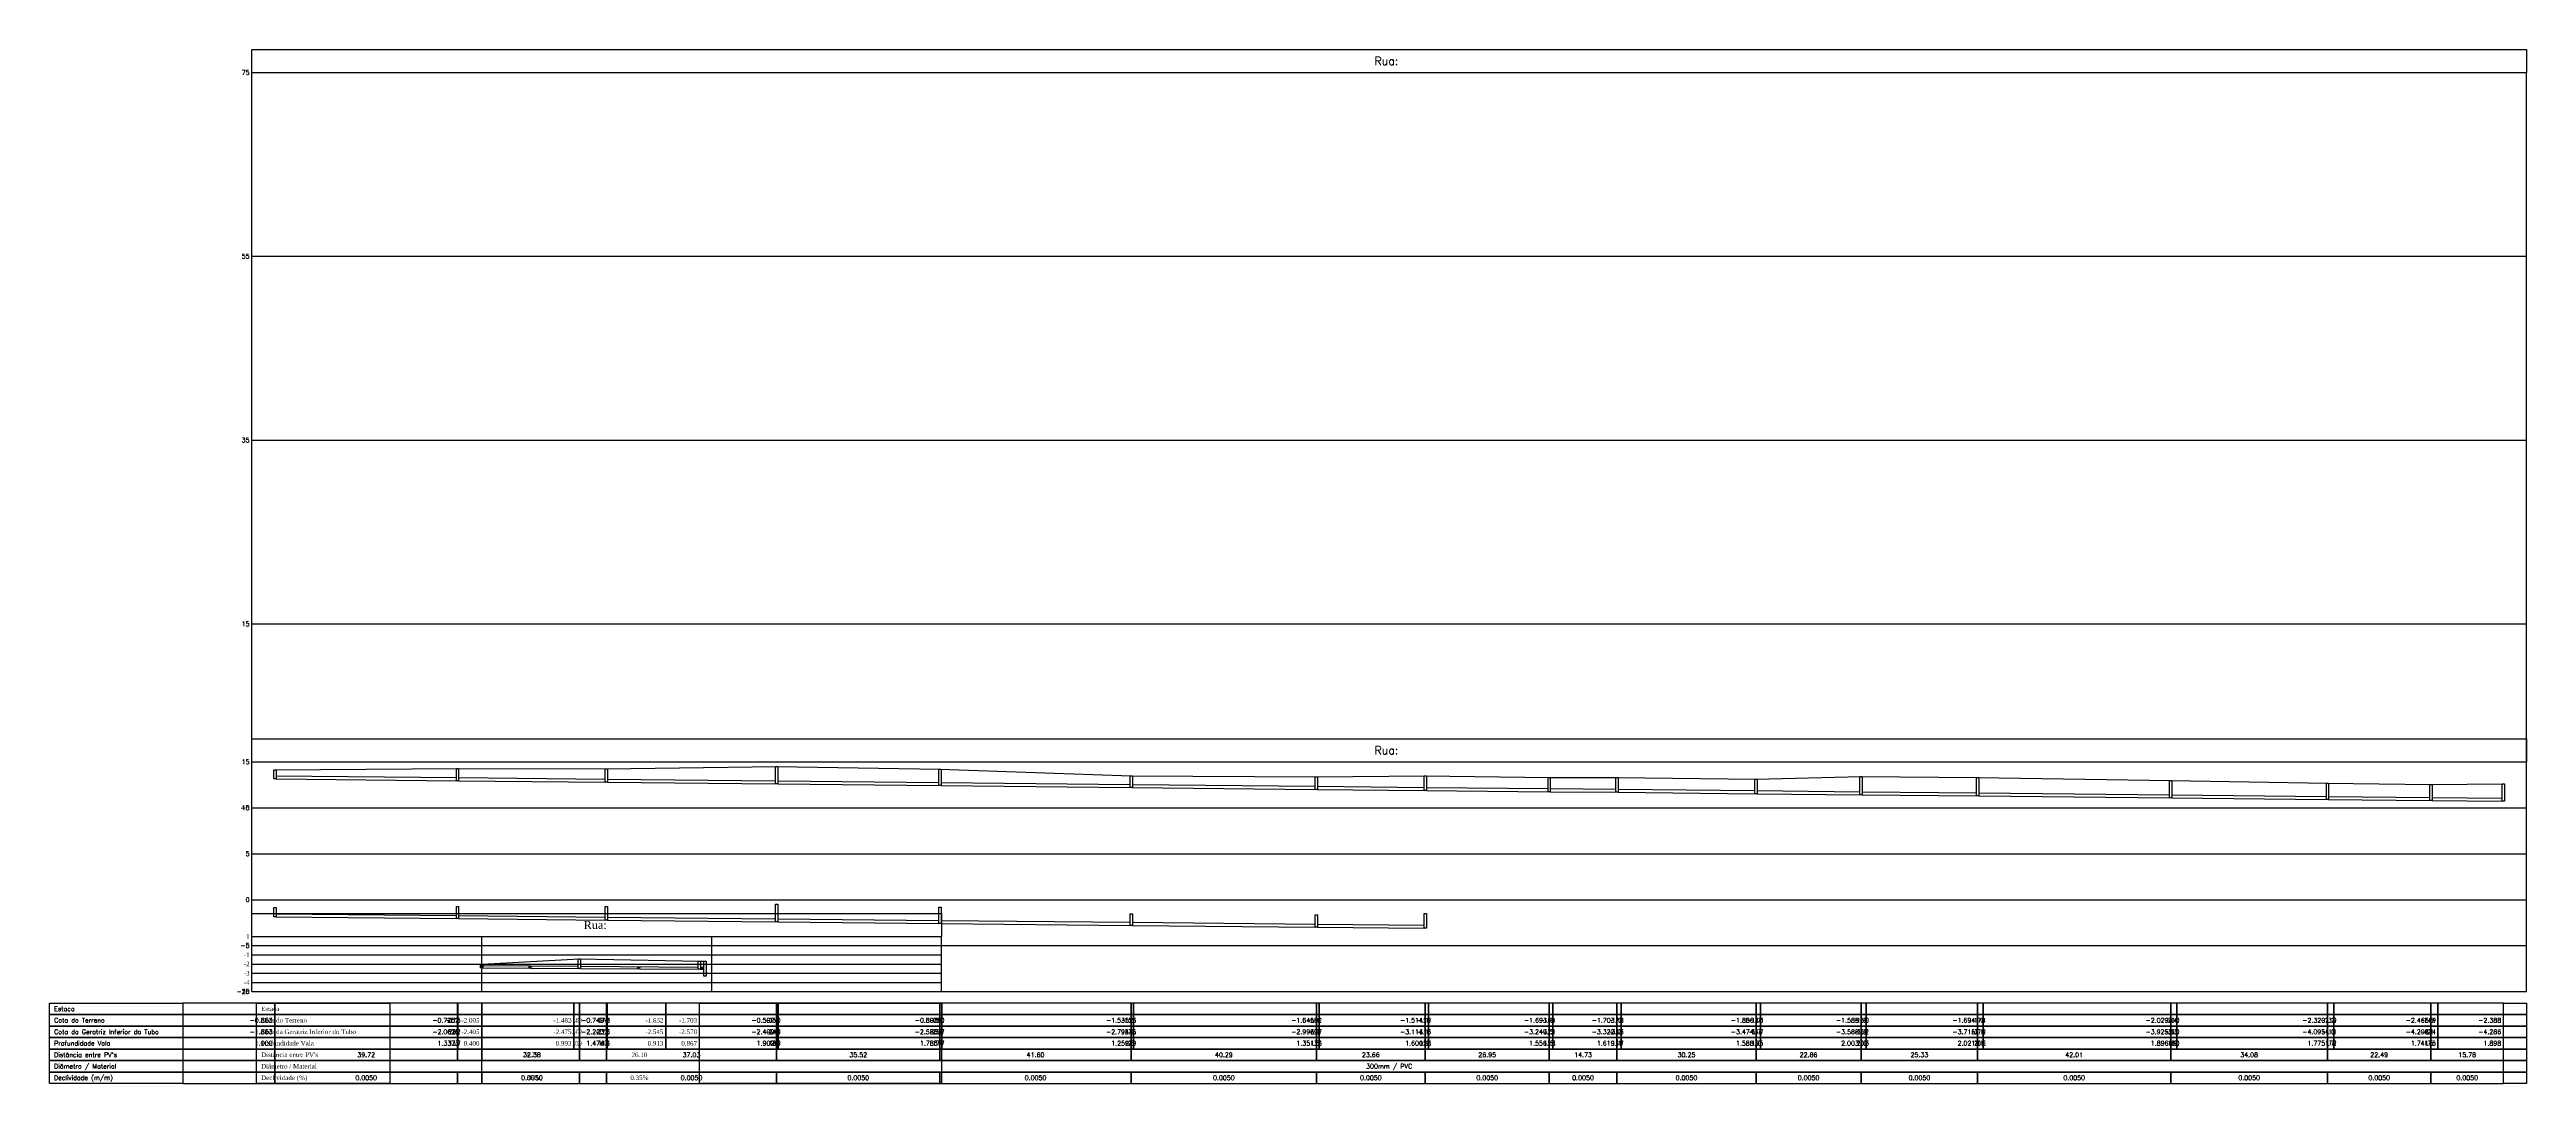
# Model space of a CAD drawing. Extents: x -44 to 717176, y -20 to 14707758.
# Drawn here: x -44 to 495, y -20 to 205 of the extents above; entities that cross this region are included whole.
import ezdxf
from ezdxf.enums import TextEntityAlignment as Align

# ---------------------------------------------------------------- set-up
doc = ezdxf.new("R2010")
doc.units = 0
for name, color, linetype in [('PS_IND_FLUXO', 3, 'Continuous'), ('PS_PERFIL_CAIXAS', 7, 'Continuous'), ('PS_PERFIL_COTA_LIN', 7, 'Continuous'), ('PS_PERFIL_COTA_TXT', 5, 'Continuous'), ('PS_PERFIL_GRADE', 8, 'Continuous'), ('PS_PERFIL_TERRENO', 3, 'Continuous'), ('PS_PERFIL_TITULOS', 5, 'Continuous'), ('PS_PERFIL_TUBO', 7, 'Continuous')]:
    doc.layers.add(name, color=color, linetype=linetype)
doc.styles.add('ROMANS', font='ROMANS.shx', dxfattribs={"height": 2})
doc.styles.get("Standard").update_dxf_attribs({"font": 'times.ttf'})

# ---------------------------------------------------------------- blocks, each defined once
blk = doc.blocks.new('*U3')
at = {"layer": 'PS_PERFIL_GRADE', "linetype": 'Continuous'}
for p, q in [((0, 0), (0, 200)), ((0, 200), (494.67, 200)), ((494.67, 0), (494.67, 200)), ((0, 160), (494.67, 160)), ((0, 120), (494.67, 120)), ((0, 80), (494.67, 80)), ((0, 40), (494.67, 40)), ((0, 0), (494.67, 0))]:
    blk.add_line(p, q, dxfattribs=at)
blk.add_lwpolyline([(0, 200), (0, 205), (494.67, 205), (494.67, 200)], dxfattribs=at)
at = {"layer": 'PS_PERFIL_GRADE', "style": 'ROMANS'}
for s, p in [('75', (-0.5, 200)), ('55', (-0.5, 160)), ('35', (-0.5, 120)), ('15', (-0.5, 80)), ('-5', (-0.5, 40)), ('-25', (-0.5, 0))]:
    blk.add_text(s, height=1, dxfattribs=at).set_placement(p, align=Align.MIDDLE_RIGHT)
blk = doc.blocks.new('*U1876')
at = {"layer": 'PS_PERFIL_GRADE', "linetype": 'Continuous'}
for p, q in [((0, 0), (0, 12)), ((0, 12), (150, 12)), ((50, 0), (50, 12)), ((100, 0), (100, 12)), ((150, 0), (150, 12)), ((0, 10), (150, 10)), ((0, 8), (150, 8)), ((0, 6), (150, 6)), ((0, 4), (150, 4)), ((0, 2), (150, 2)), ((0, 0), (150, 0))]:
    blk.add_line(p, q, dxfattribs=at)
blk.add_lwpolyline([(0, 12), (0, 17), (150, 17), (150, 12)], dxfattribs=at)
at = {"layer": 'PS_PERFIL_GRADE'}
for s, p in [('1', (-0.5, 12)), ('-1', (-0.5, 8)), ('-2', (-0.5, 6)), ('0', (-0.5, 10)), ('-3', (-0.5, 4)), ('-4', (-0.5, 2)), ('-5', (-0.5, 0))]:
    blk.add_text(s, height=1, dxfattribs=at).set_placement(p, align=Align.MIDDLE_RIGHT)

msp = doc.modelspace()

# ---------------------------------------------------------------- linework, layer by layer
at = {"layer": 'PS_IND_FLUXO'}
for points in [[(60.11, 5.32, 0.5, 0, 0), (61.11, 5.31, 0, 0, 0)], [(83.78, 5.15, 0.5, 0, 0), (84.78, 5.15, 0, 0, 0)], [(97.43, 5.06, 0.5, 0, 0), (98.43, 5.05, 0, 0, 0)]]:
    msp.add_lwpolyline(points, format="xyseb", dxfattribs=at)
at = {"layer": 'PS_PERFIL_CAIXAS', "linetype": 'Continuous'}
for points in [[(44.47, 48.55), (44.97, 48.55), (44.97, 45.88), (44.47, 45.88)], [(76.85, 48.5), (77.35, 48.5), (77.35, 45.55), (76.85, 45.55)], [(113.88, 48.99), (114.38, 48.99), (114.38, 45.18), (113.88, 45.18)], [(4.75, 48.27), (5.25, 48.27), (5.25, 46.27), (4.75, 46.27)], [(149.39, 48.39), (149.89, 48.39), (149.89, 44.83), (149.39, 44.83)], [(190.99, 46.93), (191.49, 46.93), (191.49, 44.41), (190.99, 44.41)], [(231.27, 46.71), (231.77, 46.71), (231.77, 44.01), (231.27, 44.01)], [(254.93, 46.97), (255.43, 46.97), (255.43, 43.77), (254.93, 43.77)], [(281.88, 46.61), (282.38, 46.61), (282.38, 43.5), (281.88, 43.5)], [(296.61, 46.59), (297.11, 46.59), (297.11, 43.36), (296.61, 43.36)], [(326.87, 46.23), (327.37, 46.23), (327.37, 43.05), (326.87, 43.05)], [(349.73, 46.83), (350.23, 46.83), (350.23, 42.82), (349.73, 42.82)], [(375.06, 46.61), (375.56, 46.61), (375.56, 42.57), (375.06, 42.57)], [(417.07, 45.94), (417.57, 45.94), (417.57, 42.15), (417.07, 42.15)], [(451.15, 45.36), (451.65, 45.36), (451.65, 41.81), (451.15, 41.81)], [(473.64, 45.07), (474.14, 45.07), (474.14, 41.59), (473.64, 41.59)], [(489.42, 45.22), (489.92, 45.22), (489.92, 41.43), (489.42, 41.43)], [(4.75, 18.27), (5.25, 18.27), (5.25, 16.27), (4.75, 16.27)], [(44.47, 18.55), (44.97, 18.55), (44.97, 15.88), (44.47, 15.88)], [(76.85, 18.5), (77.35, 18.5), (77.35, 15.55), (76.85, 15.55)], [(113.88, 18.99), (114.38, 18.99), (114.38, 15.18), (113.88, 15.18)], [(149.39, 18.39), (149.89, 18.39), (149.89, 14.83), (149.39, 14.83)], [(190.99, 16.93), (191.49, 16.93), (191.49, 14.41), (190.99, 14.41)], [(231.27, 16.71), (231.77, 16.71), (231.77, 14.01), (231.27, 14.01)], [(254.93, 16.97), (255.43, 16.97), (255.43, 13.77), (254.93, 13.77)], [(49.75, 5.99), (50.25, 5.99), (50.25, 5.19), (49.75, 5.19)], [(70.98, 7.1), (71.48, 7.1), (71.48, 5.04), (70.98, 5.04)], [(97.08, 6.59), (97.58, 6.59), (97.58, 4.86), (97.08, 4.86)], [(98.28, 6.59), (98.78, 6.59), (98.78, 3.36), (98.28, 3.36)]]:
    msp.add_lwpolyline(points, close=True, dxfattribs=at)
at = {"layer": 'PS_PERFIL_COTA_LIN', "linetype": 'Continuous'}
for points in [[(-15, -2.5), (-15, -5), (-44, -5), (-44, -2.5)], [(-15, -5), (-15, -7.5), (-44, -7.5), (-44, -5)], [(-15, -2.5), (-15, -5), (5, -5), (5, -2.5)], [(-15, -5), (-15, -7.5), (5, -7.5), (5, -5)], [(30, -2.5), (30, -5), (1, -5), (1, -2.5)], [(30, -5), (30, -7.5), (1, -7.5), (1, -5)], [(5, -2.5), (5, -5), (44.72, -5), (44.72, -2.5)], [(5, -5), (5, -7.5), (44.72, -7.5), (44.72, -5)], [(30, -2.5), (30, -5), (50, -5), (50, -2.5)], [(30, -5), (30, -7.5), (50, -7.5), (50, -5)], [(44.72, -2.5), (44.72, -5), (44.82, -5), (44.82, -2.5)], [(44.72, -5), (44.72, -7.5), (44.82, -7.5), (44.82, -5)], [(44.82, -2.5), (44.82, -5), (77.1, -5), (77.1, -2.5)], [(44.82, -5), (44.82, -7.5), (77.1, -7.5), (77.1, -5)], [(50, -2.5), (50, -5), (70, -5), (70, -2.5)], [(50, -5), (50, -7.5), (70, -7.5), (70, -5)], [(70, -2.5), (70, -5), (71.23, -5), (71.23, -2.5)], [(70, -5), (70, -7.5), (71.23, -7.5), (71.23, -5)], [(71.23, -2.5), (71.23, -5), (90, -5), (90, -2.5)], [(71.23, -5), (71.23, -7.5), (90, -7.5), (90, -5)], [(77.1, -2.5), (77.1, -5), (77.3, -5), (77.3, -2.5)], [(77.1, -5), (77.1, -7.5), (77.3, -7.5), (77.3, -5)], [(77.3, -2.5), (77.3, -5), (114.13, -5), (114.13, -2.5)], [(77.3, -5), (77.3, -7.5), (114.13, -7.5), (114.13, -5)], [(90, -2.5), (90, -5), (97.33, -5), (97.33, -2.5)], [(90, -5), (90, -7.5), (97.33, -7.5), (97.33, -5)], [(150, -2.5), (150, -5), (97.33, -5), (97.33, -2.5)], [(150, -5), (150, -7.5), (97.33, -7.5), (97.33, -5)], [(114.13, -2.5), (114.13, -5), (114.43, -5), (114.43, -2.5)], [(114.13, -5), (114.13, -7.5), (114.43, -7.5), (114.43, -5)], [(114.43, -2.5), (114.43, -5), (149.64, -5), (149.64, -2.5)], [(114.43, -5), (114.43, -7.5), (149.64, -7.5), (149.64, -5)], [(149.64, -2.5), (149.64, -5), (150.04, -5), (150.04, -2.5)], [(149.64, -5), (149.64, -7.5), (150.04, -7.5), (150.04, -5)], [(150.04, -2.5), (150.04, -5), (191.24, -5), (191.24, -2.5)], [(150.04, -5), (150.04, -7.5), (191.24, -7.5), (191.24, -5)], [(191.24, -2.5), (191.24, -5), (191.74, -5), (191.74, -2.5)], [(191.24, -5), (191.24, -7.5), (191.74, -7.5), (191.74, -5)], [(191.74, -2.5), (191.74, -5), (231.52, -5), (231.52, -2.5)], [(191.74, -5), (191.74, -7.5), (231.52, -7.5), (231.52, -5)], [(231.52, -2.5), (231.52, -5), (232.12, -5), (232.12, -2.5)], [(231.52, -5), (231.52, -7.5), (232.12, -7.5), (232.12, -5)], [(232.12, -2.5), (232.12, -5), (255.18, -5), (255.18, -2.5)], [(232.12, -5), (232.12, -7.5), (255.18, -7.5), (255.18, -5)], [(255.18, -2.5), (255.18, -5), (255.88, -5), (255.88, -2.5)], [(255.18, -5), (255.18, -7.5), (255.88, -7.5), (255.88, -5)], [(255.88, -2.5), (255.88, -5), (282.13, -5), (282.13, -2.5)], [(255.88, -5), (255.88, -7.5), (282.13, -7.5), (282.13, -5)], [(282.13, -2.5), (282.13, -5), (282.93, -5), (282.93, -2.5)], [(282.13, -5), (282.13, -7.5), (282.93, -7.5), (282.93, -5)], [(282.93, -2.5), (282.93, -5), (296.86, -5), (296.86, -2.5)], [(282.93, -5), (282.93, -7.5), (296.86, -7.5), (296.86, -5)], [(296.86, -2.5), (296.86, -5), (297.76, -5), (297.76, -2.5)], [(296.86, -5), (296.86, -7.5), (297.76, -7.5), (297.76, -5)], [(297.76, -2.5), (297.76, -5), (327.12, -5), (327.12, -2.5)], [(297.76, -5), (297.76, -7.5), (327.12, -7.5), (327.12, -5)], [(327.12, -2.5), (327.12, -5), (328.12, -5), (328.12, -2.5)], [(327.12, -5), (327.12, -7.5), (328.12, -7.5), (328.12, -5)], [(328.12, -2.5), (328.12, -5), (349.98, -5), (349.98, -2.5)], [(328.12, -5), (328.12, -7.5), (349.98, -7.5), (349.98, -5)], [(349.98, -2.5), (349.98, -5), (351.08, -5), (351.08, -2.5)], [(349.98, -5), (349.98, -7.5), (351.08, -7.5), (351.08, -5)], [(351.08, -2.5), (351.08, -5), (375.31, -5), (375.31, -2.5)], [(351.08, -5), (351.08, -7.5), (375.31, -7.5), (375.31, -5)], [(375.31, -2.5), (375.31, -5), (376.51, -5), (376.51, -2.5)], [(375.31, -5), (375.31, -7.5), (376.51, -7.5), (376.51, -5)], [(376.51, -2.5), (376.51, -5), (417.32, -5), (417.32, -2.5)], [(376.51, -5), (376.51, -7.5), (417.32, -7.5), (417.32, -5)], [(417.32, -2.5), (417.32, -5), (418.62, -5), (418.62, -2.5)], [(417.32, -5), (417.32, -7.5), (418.62, -7.5), (418.62, -5)], [(418.62, -2.5), (418.62, -5), (451.4, -5), (451.4, -2.5)], [(418.62, -5), (418.62, -7.5), (451.4, -7.5), (451.4, -5)], [(451.4, -2.5), (451.4, -5), (452.8, -5), (452.8, -2.5)], [(451.4, -5), (451.4, -7.5), (452.8, -7.5), (452.8, -5)], [(452.8, -2.5), (452.8, -5), (473.89, -5), (473.89, -2.5)], [(452.8, -5), (452.8, -7.5), (473.89, -7.5), (473.89, -5)], [(473.89, -2.5), (473.89, -5), (475.39, -5), (475.39, -2.5)], [(473.89, -5), (473.89, -7.5), (475.39, -7.5), (475.39, -5)], [(475.39, -2.5), (475.39, -5), (489.67, -5), (489.67, -2.5)], [(475.39, -5), (475.39, -7.5), (489.67, -7.5), (489.67, -5)], [(494.67, -2.5), (494.67, -5), (489.67, -5), (489.67, -2.5)], [(494.67, -5), (494.67, -7.5), (489.67, -7.5), (489.67, -5)], [(-15, -7.5), (-15, -10), (-44, -10), (-44, -7.5)], [(-15, -10), (-15, -12.5), (-44, -12.5), (-44, -10)], [(-15, -7.5), (-15, -10), (5, -10), (5, -7.5)], [(-15, -10), (-15, -12.5), (5, -12.5), (5, -10)], [(30, -7.5), (30, -10), (1, -10), (1, -7.5)], [(30, -10), (30, -12.5), (1, -12.5), (1, -10)], [(5, -7.5), (5, -10), (44.72, -10), (44.72, -7.5)], [(5, -10), (5, -12.5), (44.72, -12.5), (44.72, -10)], [(30, -7.5), (30, -10), (50, -10), (50, -7.5)], [(30, -10), (30, -12.5), (50, -12.5), (50, -10)], [(44.72, -7.5), (44.72, -10), (44.82, -10), (44.82, -7.5)], [(44.72, -10), (44.72, -12.5), (44.82, -12.5), (44.82, -10)], [(44.82, -7.5), (44.82, -10), (77.1, -10), (77.1, -7.5)], [(44.82, -10), (44.82, -12.5), (77.1, -12.5), (77.1, -10)], [(50, -7.5), (50, -10), (70, -10), (70, -7.5)], [(50, -10), (50, -12.5), (70, -12.5), (70, -10)], [(70, -7.5), (70, -10), (71.23, -10), (71.23, -7.5)], [(70, -10), (70, -12.5), (71.23, -12.5), (71.23, -10)], [(71.23, -7.5), (71.23, -10), (90, -10), (90, -7.5)], [(71.23, -10), (71.23, -12.5), (90, -12.5), (90, -10)], [(77.1, -7.5), (77.1, -10), (77.3, -10), (77.3, -7.5)], [(77.1, -10), (77.1, -12.5), (77.3, -12.5), (77.3, -10)], [(77.3, -7.5), (77.3, -10), (114.13, -10), (114.13, -7.5)], [(77.3, -10), (77.3, -12.5), (114.13, -12.5), (114.13, -10)], [(90, -7.5), (90, -10), (97.33, -10), (97.33, -7.5)], [(90, -10), (90, -12.5), (97.33, -12.5), (97.33, -10)], [(150, -7.5), (150, -10), (97.33, -10), (97.33, -7.5)], [(150, -10), (150, -12.5), (97.33, -12.5), (97.33, -10)], [(114.13, -7.5), (114.13, -10), (114.43, -10), (114.43, -7.5)], [(114.13, -10), (114.13, -12.5), (114.43, -12.5), (114.43, -10)], [(114.43, -7.5), (114.43, -10), (149.64, -10), (149.64, -7.5)], [(114.43, -10), (114.43, -12.5), (149.64, -12.5), (149.64, -10)], [(149.64, -7.5), (149.64, -10), (150.04, -10), (150.04, -7.5)], [(149.64, -10), (149.64, -12.5), (150.04, -12.5), (150.04, -10)], [(150.04, -7.5), (150.04, -10), (191.24, -10), (191.24, -7.5)], [(150.04, -10), (150.04, -12.5), (191.24, -12.5), (191.24, -10)], [(191.24, -7.5), (191.24, -10), (191.74, -10), (191.74, -7.5)], [(191.24, -10), (191.24, -12.5), (191.74, -12.5), (191.74, -10)], [(191.74, -7.5), (191.74, -10), (231.52, -10), (231.52, -7.5)], [(191.74, -10), (191.74, -12.5), (231.52, -12.5), (231.52, -10)], [(231.52, -7.5), (231.52, -10), (232.12, -10), (232.12, -7.5)], [(231.52, -10), (231.52, -12.5), (232.12, -12.5), (232.12, -10)], [(232.12, -7.5), (232.12, -10), (255.18, -10), (255.18, -7.5)], [(232.12, -10), (232.12, -12.5), (255.18, -12.5), (255.18, -10)], [(255.18, -7.5), (255.18, -10), (255.88, -10), (255.88, -7.5)], [(255.18, -10), (255.18, -12.5), (255.88, -12.5), (255.88, -10)], [(255.88, -7.5), (255.88, -10), (282.13, -10), (282.13, -7.5)], [(255.88, -10), (255.88, -12.5), (282.13, -12.5), (282.13, -10)], [(282.13, -7.5), (282.13, -10), (282.93, -10), (282.93, -7.5)], [(282.13, -10), (282.13, -12.5), (282.93, -12.5), (282.93, -10)], [(282.93, -7.5), (282.93, -10), (296.86, -10), (296.86, -7.5)], [(282.93, -10), (282.93, -12.5), (296.86, -12.5), (296.86, -10)], [(296.86, -7.5), (296.86, -10), (297.76, -10), (297.76, -7.5)], [(296.86, -10), (296.86, -12.5), (297.76, -12.5), (297.76, -10)], [(297.76, -7.5), (297.76, -10), (327.12, -10), (327.12, -7.5)], [(297.76, -10), (297.76, -12.5), (327.12, -12.5), (327.12, -10)], [(327.12, -7.5), (327.12, -10), (328.12, -10), (328.12, -7.5)], [(327.12, -10), (327.12, -12.5), (328.12, -12.5), (328.12, -10)], [(328.12, -7.5), (328.12, -10), (349.98, -10), (349.98, -7.5)], [(328.12, -10), (328.12, -12.5), (349.98, -12.5), (349.98, -10)], [(349.98, -7.5), (349.98, -10), (351.08, -10), (351.08, -7.5)], [(349.98, -10), (349.98, -12.5), (351.08, -12.5), (351.08, -10)], [(351.08, -7.5), (351.08, -10), (375.31, -10), (375.31, -7.5)], [(351.08, -10), (351.08, -12.5), (375.31, -12.5), (375.31, -10)], [(375.31, -7.5), (375.31, -10), (376.51, -10), (376.51, -7.5)], [(375.31, -10), (375.31, -12.5), (376.51, -12.5), (376.51, -10)], [(376.51, -7.5), (376.51, -10), (417.32, -10), (417.32, -7.5)], [(376.51, -10), (376.51, -12.5), (417.32, -12.5), (417.32, -10)], [(417.32, -7.5), (417.32, -10), (418.62, -10), (418.62, -7.5)], [(417.32, -10), (417.32, -12.5), (418.62, -12.5), (418.62, -10)], [(418.62, -7.5), (418.62, -10), (451.4, -10), (451.4, -7.5)], [(418.62, -10), (418.62, -12.5), (451.4, -12.5), (451.4, -10)], [(451.4, -7.5), (451.4, -10), (452.8, -10), (452.8, -7.5)], [(451.4, -10), (451.4, -12.5), (452.8, -12.5), (452.8, -10)], [(452.8, -7.5), (452.8, -10), (473.89, -10), (473.89, -7.5)], [(452.8, -10), (452.8, -12.5), (473.89, -12.5), (473.89, -10)], [(473.89, -7.5), (473.89, -10), (475.39, -10), (475.39, -7.5)], [(473.89, -10), (473.89, -12.5), (475.39, -12.5), (475.39, -10)], [(475.39, -7.5), (475.39, -10), (489.67, -10), (489.67, -7.5)], [(475.39, -10), (475.39, -12.5), (489.67, -12.5), (489.67, -10)], [(494.67, -7.5), (494.67, -10), (489.67, -10), (489.67, -7.5)], [(494.67, -10), (494.67, -12.5), (489.67, -12.5), (489.67, -10)], [(-15, -12.5), (-15, -15), (-44, -15), (-44, -12.5)], [(-15, -15), (-15, -17.5), (-44, -17.5), (-44, -15)], [(-15, -12.5), (-15, -15), (5, -15), (5, -12.5)], [(-15, -15), (-15, -17.5), (5, -17.5), (5, -15)], [(30, -12.5), (30, -15), (1, -15), (1, -12.5)], [(30, -15), (30, -17.5), (1, -17.5), (1, -15)], [(5, -12.5), (5, -15), (44.72, -15), (44.72, -12.5)], [(5, -15), (5, -17.5), (489.67, -17.5), (489.67, -15)], [(30, -12.5), (30, -15), (50, -15), (50, -12.5)], [(30, -15), (30, -17.5), (50, -17.5), (50, -15)], [(44.72, -12.5), (44.72, -15), (77.1, -15), (77.1, -12.5)], [(50, -12.5), (50, -15), (71.23, -15), (71.23, -12.5)], [(71.23, -12.5), (71.23, -15), (97.33, -15), (97.33, -12.5)], [(77.1, -12.5), (77.1, -15), (114.13, -15), (114.13, -12.5)], [(150, -12.5), (150, -15), (97.33, -15), (97.33, -12.5)], [(150, -15), (150, -17.5), (97.33, -17.5), (97.33, -15)], [(114.13, -12.5), (114.13, -15), (149.64, -15), (149.64, -12.5)], [(149.64, -12.5), (149.64, -15), (191.24, -15), (191.24, -12.5)], [(191.24, -12.5), (191.24, -15), (231.52, -15), (231.52, -12.5)], [(231.52, -12.5), (231.52, -15), (255.18, -15), (255.18, -12.5)], [(255.18, -12.5), (255.18, -15), (282.13, -15), (282.13, -12.5)], [(282.13, -12.5), (282.13, -15), (296.86, -15), (296.86, -12.5)], [(296.86, -12.5), (296.86, -15), (327.12, -15), (327.12, -12.5)], [(327.12, -12.5), (327.12, -15), (349.98, -15), (349.98, -12.5)], [(349.98, -12.5), (349.98, -15), (375.31, -15), (375.31, -12.5)], [(375.31, -12.5), (375.31, -15), (417.32, -15), (417.32, -12.5)], [(417.32, -12.5), (417.32, -15), (451.4, -15), (451.4, -12.5)], [(451.4, -12.5), (451.4, -15), (473.89, -15), (473.89, -12.5)], [(473.89, -12.5), (473.89, -15), (489.67, -15), (489.67, -12.5)], [(494.67, -12.5), (494.67, -15), (489.67, -15), (489.67, -12.5)], [(494.67, -15), (494.67, -17.5), (489.67, -17.5), (489.67, -15)], [(-15, -17.5), (-15, -20), (-44, -20), (-44, -17.5)], [(-15, -17.5), (-15, -20), (5, -20), (5, -17.5)], [(30, -17.5), (30, -20), (1, -20), (1, -17.5)], [(5, -17.5), (5, -20), (44.72, -20), (44.72, -17.5)], [(30, -17.5), (30, -20), (50, -20), (50, -17.5)], [(44.72, -17.5), (44.72, -20), (77.1, -20), (77.1, -17.5)], [(50, -17.5), (50, -20), (71.23, -20), (71.23, -17.5)], [(71.23, -17.5), (71.23, -20), (97.33, -20), (97.33, -17.5)], [(77.1, -17.5), (77.1, -20), (114.13, -20), (114.13, -17.5)], [(150, -17.5), (150, -20), (97.33, -20), (97.33, -17.5)], [(114.13, -17.5), (114.13, -20), (149.64, -20), (149.64, -17.5)], [(149.64, -17.5), (149.64, -20), (191.24, -20), (191.24, -17.5)], [(191.24, -17.5), (191.24, -20), (231.52, -20), (231.52, -17.5)], [(231.52, -17.5), (231.52, -20), (255.18, -20), (255.18, -17.5)], [(255.18, -17.5), (255.18, -20), (282.13, -20), (282.13, -17.5)], [(282.13, -17.5), (282.13, -20), (296.86, -20), (296.86, -17.5)], [(296.86, -17.5), (296.86, -20), (327.12, -20), (327.12, -17.5)], [(327.12, -17.5), (327.12, -20), (349.98, -20), (349.98, -17.5)], [(349.98, -17.5), (349.98, -20), (375.31, -20), (375.31, -17.5)], [(375.31, -17.5), (375.31, -20), (417.32, -20), (417.32, -17.5)], [(417.32, -17.5), (417.32, -20), (451.4, -20), (451.4, -17.5)], [(451.4, -17.5), (451.4, -20), (473.89, -20), (473.89, -17.5)], [(473.89, -17.5), (473.89, -20), (489.67, -20), (489.67, -17.5)], [(494.67, -17.5), (494.67, -20), (489.67, -20), (489.67, -17.5)]]:
    msp.add_lwpolyline(points, close=True, dxfattribs=at)
for points in [[(-15, -15), (5, -15)], [(5, -12.5), (44.72, -12.5)], [(5, -15), (44.72, -15)], [(5, -15), (44.72, -15)], [(30, -15), (50, -15)], [(44.72, -15), (44.82, -15)], [(44.82, -12.5), (77.1, -12.5)], [(44.82, -15), (77.1, -15)], [(44.82, -15), (77.1, -15)], [(50, -12.5), (70, -12.5)], [(50, -15), (70, -15)], [(50, -15), (70, -15)], [(70, -12.5), (71.23, -12.5)], [(70, -15), (71.23, -15)], [(70, -15), (71.23, -15)], [(71.23, -15), (90, -15)], [(77.1, -15), (77.3, -15)], [(77.3, -12.5), (114.13, -12.5)], [(77.3, -15), (114.13, -15)], [(77.3, -15), (114.13, -15)], [(90, -12.5), (97.33, -12.5)], [(90, -15), (97.33, -15)], [(90, -15), (97.33, -15)], [(114.13, -15), (114.43, -15)], [(114.43, -12.5), (149.64, -12.5)], [(114.43, -15), (149.64, -15)], [(114.43, -15), (149.64, -15)], [(149.64, -15), (150.04, -15)], [(150.04, -12.5), (191.24, -12.5)], [(150.04, -15), (191.24, -15)], [(150.04, -15), (191.24, -15)], [(191.24, -15), (191.74, -15)], [(191.74, -12.5), (231.52, -12.5)], [(191.74, -15), (231.52, -15)], [(191.74, -15), (231.52, -15)], [(231.52, -15), (232.12, -15)], [(232.12, -12.5), (255.18, -12.5)], [(232.12, -15), (255.18, -15)], [(232.12, -15), (255.18, -15)], [(255.18, -15), (255.88, -15)], [(255.88, -12.5), (282.13, -12.5)], [(255.88, -15), (282.13, -15)], [(255.88, -15), (282.13, -15)], [(282.13, -15), (282.93, -15)], [(282.93, -12.5), (296.86, -12.5)], [(282.93, -15), (296.86, -15)], [(282.93, -15), (296.86, -15)], [(296.86, -15), (297.76, -15)], [(297.76, -12.5), (327.12, -12.5)], [(297.76, -15), (327.12, -15)], [(297.76, -15), (327.12, -15)], [(327.12, -15), (328.12, -15)], [(328.12, -12.5), (349.98, -12.5)], [(328.12, -15), (349.98, -15)], [(328.12, -15), (349.98, -15)], [(349.98, -15), (351.08, -15)], [(351.08, -12.5), (375.31, -12.5)], [(351.08, -15), (375.31, -15)], [(351.08, -15), (375.31, -15)], [(375.31, -15), (376.51, -15)], [(376.51, -12.5), (417.32, -12.5)], [(376.51, -15), (417.32, -15)], [(376.51, -15), (417.32, -15)], [(417.32, -15), (418.62, -15)], [(418.62, -12.5), (451.4, -12.5)], [(418.62, -15), (451.4, -15)], [(418.62, -15), (451.4, -15)], [(451.4, -15), (452.8, -15)], [(452.8, -12.5), (473.89, -12.5)], [(452.8, -15), (473.89, -15)], [(452.8, -15), (473.89, -15)], [(475.39, -12.5), (489.67, -12.5)], [(475.39, -15), (489.67, -15)], [(475.39, -15), (489.67, -15)], [(-15, -17.5), (5, -17.5)], [(5, -17.5), (44.72, -17.5)], [(5, -17.5), (44.72, -17.5)], [(5, -20), (44.72, -20)], [(30, -17.5), (50, -17.5)], [(44.72, -17.5), (44.82, -17.5)], [(44.82, -17.5), (77.1, -17.5)], [(44.82, -17.5), (77.1, -17.5)], [(44.82, -20), (77.1, -20)], [(50, -17.5), (70, -17.5)], [(50, -17.5), (70, -17.5)], [(50, -20), (70, -20)], [(70, -17.5), (71.23, -17.5)], [(70, -17.5), (71.23, -17.5)], [(70, -20), (71.23, -20)], [(71.23, -17.5), (90, -17.5)], [(77.1, -17.5), (77.3, -17.5)], [(77.3, -17.5), (114.13, -17.5)], [(77.3, -17.5), (114.13, -17.5)], [(77.3, -20), (114.13, -20)], [(90, -17.5), (97.33, -17.5)], [(90, -17.5), (97.33, -17.5)], [(90, -20), (97.33, -20)], [(114.13, -17.5), (114.43, -17.5)], [(114.43, -17.5), (149.64, -17.5)], [(114.43, -17.5), (149.64, -17.5)], [(114.43, -20), (149.64, -20)], [(149.64, -17.5), (150.04, -17.5)], [(150.04, -17.5), (191.24, -17.5)], [(150.04, -17.5), (191.24, -17.5)], [(150.04, -20), (191.24, -20)], [(191.24, -17.5), (191.74, -17.5)], [(191.74, -17.5), (231.52, -17.5)], [(191.74, -17.5), (231.52, -17.5)], [(191.74, -20), (231.52, -20)], [(231.52, -17.5), (232.12, -17.5)], [(232.12, -17.5), (255.18, -17.5)], [(232.12, -17.5), (255.18, -17.5)], [(232.12, -20), (255.18, -20)], [(255.18, -17.5), (255.88, -17.5)], [(255.88, -17.5), (282.13, -17.5)], [(255.88, -17.5), (282.13, -17.5)], [(255.88, -20), (282.13, -20)], [(282.13, -17.5), (282.93, -17.5)], [(282.93, -17.5), (296.86, -17.5)], [(282.93, -17.5), (296.86, -17.5)], [(282.93, -20), (296.86, -20)], [(296.86, -17.5), (297.76, -17.5)], [(297.76, -17.5), (327.12, -17.5)], [(297.76, -17.5), (327.12, -17.5)], [(297.76, -20), (327.12, -20)], [(327.12, -17.5), (328.12, -17.5)], [(328.12, -17.5), (349.98, -17.5)], [(328.12, -17.5), (349.98, -17.5)], [(328.12, -20), (349.98, -20)], [(349.98, -17.5), (351.08, -17.5)], [(351.08, -17.5), (375.31, -17.5)], [(351.08, -17.5), (375.31, -17.5)], [(351.08, -20), (375.31, -20)], [(375.31, -17.5), (376.51, -17.5)], [(376.51, -17.5), (417.32, -17.5)], [(376.51, -17.5), (417.32, -17.5)], [(376.51, -20), (417.32, -20)], [(417.32, -17.5), (418.62, -17.5)], [(418.62, -17.5), (451.4, -17.5)], [(418.62, -17.5), (451.4, -17.5)], [(418.62, -20), (451.4, -20)], [(451.4, -17.5), (452.8, -17.5)], [(452.8, -17.5), (473.89, -17.5)], [(452.8, -17.5), (473.89, -17.5)], [(452.8, -20), (473.89, -20)], [(475.39, -17.5), (489.67, -17.5)], [(475.39, -17.5), (489.67, -17.5)], [(475.39, -20), (489.67, -20)]]:
    msp.add_lwpolyline(points, dxfattribs=at)
at = {"layer": 'PS_PERFIL_GRADE', "linetype": 'Continuous'}
for p, q in [((0, 0), (0, 50)), ((0, 50), (494.67, 50)), ((494.67, 0), (494.67, 50)), ((0, 40), (494.67, 40)), ((0, 30), (494.67, 30)), ((0, 20), (494.67, 20)), ((0, 10), (494.67, 10)), ((0, 0), (494.67, 0))]:
    msp.add_line(p, q, dxfattribs=at)
msp.add_lwpolyline([(0, 50), (0, 55), (494.67, 55), (494.67, 50)], dxfattribs=at)
at = {"layer": 'PS_PERFIL_TERRENO', "linetype": 'Continuous'}
for points in [[(5, 48.27), (44.72, 48.55), (77.1, 48.5), (114.13, 48.99), (149.64, 48.39), (191.24, 46.93), (231.52, 46.71), (255.18, 46.97), (282.13, 46.61), (296.86, 46.59), (327.12, 46.23), (349.98, 46.83), (375.31, 46.61), (417.32, 45.94), (451.4, 45.36), (473.89, 45.07), (489.67, 45.22)], [(50, 5.99), (71.23, 7.1), (97.33, 6.59), (98.53, 6.59)]]:
    msp.add_lwpolyline(points, dxfattribs=at)
at = {"layer": 'PS_PERFIL_TUBO', "color": 1, "linetype": 'Continuous'}
for points in [[(5.25, 46.27), (44.47, 45.88), (44.47, 46.48), (5.25, 46.87)], [(44.97, 45.88), (76.85, 45.55), (76.85, 46.15), (44.97, 46.48)], [(77.35, 45.55), (113.88, 45.18), (113.88, 45.78), (77.35, 46.15)], [(114.38, 45.18), (149.39, 44.83), (149.39, 45.43), (114.38, 45.78)], [(149.89, 44.83), (190.99, 44.41), (190.99, 45.01), (149.89, 45.43)], [(191.49, 44.41), (231.27, 44.01), (231.27, 44.61), (191.49, 45.01)], [(231.77, 44.01), (254.93, 43.77), (254.93, 44.37), (231.77, 44.61)], [(255.43, 43.77), (281.88, 43.5), (281.88, 44.1), (255.43, 44.37)], [(282.38, 43.5), (296.61, 43.36), (296.61, 43.96), (282.38, 44.1)], [(297.11, 43.36), (326.87, 43.05), (326.87, 43.65), (297.11, 43.96)], [(327.37, 43.05), (349.73, 42.82), (349.73, 43.42), (327.37, 43.65)], [(350.23, 42.82), (375.06, 42.57), (375.06, 43.17), (350.23, 43.42)], [(375.56, 42.57), (417.07, 42.15), (417.07, 42.75), (375.56, 43.17)], [(417.57, 42.15), (451.15, 41.81), (451.15, 42.41), (417.57, 42.75)], [(451.65, 41.81), (473.64, 41.59), (473.64, 42.19), (451.65, 42.41)], [(474.14, 41.59), (489.42, 41.43), (489.42, 42.03), (474.14, 42.19)], [(5.25, 16.27), (44.47, 15.88), (44.47, 16.48), (5.25, 16.87)], [(44.97, 15.88), (76.85, 15.55), (76.85, 16.15), (44.97, 16.48)], [(77.35, 15.55), (113.88, 15.18), (113.88, 15.78), (77.35, 16.15)], [(114.38, 15.18), (149.39, 14.83), (149.39, 15.43), (114.38, 15.78)], [(149.89, 14.83), (190.99, 14.41), (190.99, 15.01), (149.89, 15.43)], [(191.49, 14.41), (231.27, 14.01), (231.27, 14.61), (191.49, 15.01)], [(231.77, 14.01), (254.93, 13.77), (254.93, 14.37), (231.77, 14.61)]]:
    msp.add_lwpolyline(points, close=True, dxfattribs=at)
at = {"layer": 'PS_PERFIL_TUBO', "linetype": 'Continuous'}
for points in [[(50.25, 5.19), (70.98, 5.04), (70.98, 5.44), (50.25, 5.59)], [(71.48, 5.04), (97.08, 4.86), (97.08, 5.26), (71.48, 5.44)], [(97.58, 4.86), (98.28, 4.85), (98.28, 5.25), (97.58, 5.26)]]:
    msp.add_lwpolyline(points, close=True, dxfattribs=at)

# ---------------------------------------------------------------- block references
at = {"layer": 'PS_PERFIL_GRADE'}
for name in ['*U3', '*U1876']:
    msp.add_blockref(name, (0, 0), dxfattribs=at)

# ---------------------------------------------------------------- texts
at = {"layer": 'PS_PERFIL_COTA_TXT', "style": 'ROMANS'}
for s, p in [('Estaca', (-43, -3.75)), ('Cota do Terreno', (-43, -6.25)), ('Cota da Geratriz Inferior do Tubo', (-43, -8.75)), ('Profundidade Vala', (-43, -11.25)), ("Distância entre PV's", (-43, -13.75)), ('Diâmetro / Material', (-43, -16.25)), ('Declividade (m/m)', (-43, -18.75))]:
    msp.add_text(s, height=1, dxfattribs=at).set_placement(p, align=Align.MIDDLE_LEFT)
at = {"layer": 'PS_PERFIL_COTA_TXT'}
for s, p in [('Estaca', (2, -3.75)), ('Profundidade Vala', (2, -11.25)), ('Cota do Terreno', (2, -6.25)), ('Cota da Geratriz Inferior do Tubo', (2, -8.75)), ("Distância entre PV's", (2, -13.75)), ('Diâmetro / Material', (2, -16.25)), ('Declividade (%)', (2, -18.75))]:
    msp.add_text(s, height=1, dxfattribs=at).set_placement(p, align=Align.MIDDLE_LEFT)
at = {"layer": 'PS_PERFIL_COTA_TXT', "style": 'ROMANS'}
for s, p in [('-0.863', (4.5, -6.25)), ('-1.863', (4.5, -8.75)), ('1.000', (4.5, -11.25)), ('-0.725', (44.22, -6.25)), ('-2.062', (44.22, -8.75)), ('1.337', (44.22, -11.25)), ('-0.749', (76.6, -6.25)), ('-2.223', (76.6, -8.75)), ('1.474', (76.6, -11.25)), ('-0.507', (113.63, -6.25)), ('-2.409', (113.63, -8.75)), ('1.902', (113.63, -11.25)), ('-0.803', (149.14, -6.25)), ('-2.586', (149.14, -8.75)), ('1.783', (149.14, -11.25)), ('-1.535', (190.74, -6.25)), ('-2.794', (190.74, -8.75)), ('1.259', (190.74, -11.25)), ('-1.645', (231.02, -6.25)), ('-2.996', (231.02, -8.75)), ('1.351', (231.02, -11.25)), ('-1.514', (254.68, -6.25)), ('-3.114', (254.68, -8.75)), ('1.600', (254.68, -11.25)), ('-1.693', (281.63, -6.25)), ('-3.249', (281.63, -8.75)), ('1.556', (281.63, -11.25)), ('-1.703', (296.36, -6.25)), ('-3.322', (296.36, -8.75)), ('1.619', (296.36, -11.25)), ('-1.886', (326.62, -6.25)), ('-3.474', (326.62, -8.75)), ('1.588', (326.62, -11.25)), ('-1.585', (349.48, -6.25)), ('-3.588', (349.48, -8.75)), ('2.003', (349.48, -11.25)), ('-1.694', (374.81, -6.25)), ('-3.715', (374.81, -8.75)), ('2.021', (374.81, -11.25)), ('-2.029', (416.82, -6.25)), ('-3.925', (416.82, -8.75)), ('1.896', (416.82, -11.25)), ('-2.320', (450.9, -6.25)), ('-4.095', (450.9, -8.75)), ('1.775', (450.9, -11.25)), ('-2.466', (473.39, -6.25)), ('-4.208', (473.39, -8.75)), ('1.741', (473.39, -11.25)), ('-2.388', (489.17, -6.25)), ('-4.286', (489.17, -8.75)), ('1.898', (489.17, -11.25))]:
    msp.add_text(s, height=1, dxfattribs=at).set_placement(p, align=Align.MIDDLE_RIGHT)
at = {"layer": 'PS_PERFIL_COTA_TXT', "style": 'ROMANS', "width": 0.5}
for s, p in [('-0.725', (45.32, -6.25)), ('-2.062', (45.32, -8.75)), ('1.337', (45.32, -11.25)), ('-0.748', (77.8, -6.25)), ('-2.223', (77.8, -8.75)), ('1.476', (77.8, -11.25)), ('-0.510', (114.93, -6.25)), ('-2.409', (114.93, -8.75)), ('1.899', (114.93, -11.25)), ('-0.810', (150.54, -6.25)), ('-2.587', (150.54, -8.75)), ('1.777', (150.54, -11.25)), ('-1.536', (192.24, -6.25)), ('-2.795', (192.24, -8.75)), ('1.259', (192.24, -11.25)), ('-1.642', (232.62, -6.25)), ('-2.997', (232.62, -8.75)), ('1.356', (232.62, -11.25)), ('-1.519', (256.38, -6.25)), ('-3.116', (256.38, -8.75)), ('1.598', (256.38, -11.25)), ('-1.694', (283.43, -6.25)), ('-3.251', (283.43, -8.75)), ('1.558', (283.43, -11.25)), ('-1.708', (298.26, -6.25)), ('-3.326', (298.26, -8.75)), ('1.617', (298.26, -11.25)), ('-1.873', (328.62, -6.25)), ('-3.477', (328.62, -8.75)), ('1.605', (328.62, -11.25)), ('-1.590', (351.58, -6.25)), ('-3.592', (351.58, -8.75)), ('2.003', (351.58, -11.25)), ('-1.704', (377.01, -6.25)), ('-3.719', (377.01, -8.75)), ('2.016', (377.01, -11.25)), ('-2.040', (419.12, -6.25)), ('-3.930', (419.12, -8.75)), ('1.890', (419.12, -11.25)), ('-2.329', (453.3, -6.25)), ('-4.101', (453.3, -8.75)), ('1.772', (453.3, -11.25)), ('-2.459', (474.89, -6.25)), ('-4.214', (474.89, -8.75)), ('1.755', (474.89, -11.25))]:
    msp.add_text(s, height=1, dxfattribs=at).set_placement(p, align=Align.MIDDLE_RIGHT)
at = {"layer": 'PS_PERFIL_COTA_TXT'}
for s, p in [('-2.005', (49.5, -6.25)), ('-2.405', (49.5, -8.75)), ('0.400', (49.5, -11.25)), ('-1.482', (69.5, -6.25)), ('-2.475', (69.5, -8.75)), ('0.993', (69.5, -11.25)), ('-1.632', (89.5, -6.25)), ('-2.545', (89.5, -8.75)), ('0.913', (89.5, -11.25)), ('-1.703', (96.83, -6.25)), ('-2.570', (96.83, -8.75)), ('0.867', (96.83, -11.25))]:
    msp.add_text(s, height=1, dxfattribs=at).set_placement(p, align=Align.MIDDLE_RIGHT)
at = {"layer": 'PS_PERFIL_COTA_TXT', "width": 0.5}
for s, p in [('-1.450', (71.73, -6.25)), ('-2.479', (71.73, -8.75)), ('1.029', (71.73, -11.25))]:
    msp.add_text(s, height=1, dxfattribs=at).set_placement(p, align=Align.MIDDLE_RIGHT)
at = {"layer": 'PS_PERFIL_COTA_TXT', "style": 'ROMANS'}
for s, p in [('39.72', (24.86, -13.75)), ('32.38', (60.91, -13.75)), ('37.03', (95.61, -13.75)), ('35.52', (131.88, -13.75)), ('41.60', (170.44, -13.75)), ('40.29', (211.38, -13.75)), ('23.66', (243.35, -13.75)), ('300mm / PVC', (247.34, -16.25)), ('26.95', (268.66, -13.75)), ('14.73', (289.5, -13.75)), ('30.25', (311.99, -13.75)), ('22.86', (338.55, -13.75)), ('25.33', (362.65, -13.75)), ('42.01', (396.31, -13.75)), ('34.08', (434.36, -13.75)), ('22.49', (462.64, -13.75)), ('15.78', (481.78, -13.75)), ('0.0050', (24.86, -18.75)), ('0.0050', (60.91, -18.75)), ('0.0050', (95.61, -18.75)), ('0.0050', (131.88, -18.75)), ('0.0050', (170.44, -18.75)), ('0.0050', (211.38, -18.75)), ('0.0050', (243.35, -18.75)), ('0.0050', (268.66, -18.75)), ('0.0050', (289.5, -18.75)), ('0.0050', (311.99, -18.75)), ('0.0050', (338.55, -18.75)), ('0.0050', (362.65, -18.75)), ('0.0050', (396.31, -18.75)), ('0.0050', (434.36, -18.75)), ('0.0050', (462.64, -18.75)), ('0.0050', (481.78, -18.75))]:
    msp.add_text(s, height=1, dxfattribs=at).set_placement(p, align=Align.MIDDLE_CENTER)
at = {"layer": 'PS_PERFIL_COTA_TXT'}
for s, p in [('21.23', (60.61, -13.75)), ('26.10', (84.28, -13.75)), ('0.35%', (60.61, -18.75)), ('0.35%', (84.28, -18.75))]:
    msp.add_text(s, height=1, dxfattribs=at).set_placement(p, align=Align.MIDDLE_CENTER)
at = {"layer": 'PS_PERFIL_GRADE', "style": 'ROMANS'}
for s, p in [('15', (-0.5, 50)), ('10', (-0.5, 40)), ('5', (-0.5, 30)), ('0', (-0.5, 20)), ('-5', (-0.5, 10)), ('-10', (-0.5, 0))]:
    msp.add_text(s, height=1, dxfattribs=at).set_placement(p, align=Align.MIDDLE_RIGHT)
at = {"layer": 'PS_PERFIL_TITULOS', "style": 'ROMANS'}
for p in [(247.34, 202.5), (247.34, 52.5)]:
    msp.add_text('Rua: ', height=1.75, dxfattribs=at).set_placement(p, align=Align.MIDDLE_CENTER)
at = {"layer": 'PS_PERFIL_TITULOS'}
msp.add_text('Rua: ', height=1.75, dxfattribs=at).set_placement((75, 14.5), align=Align.MIDDLE_CENTER)

doc.saveas('drawing.dxf')
